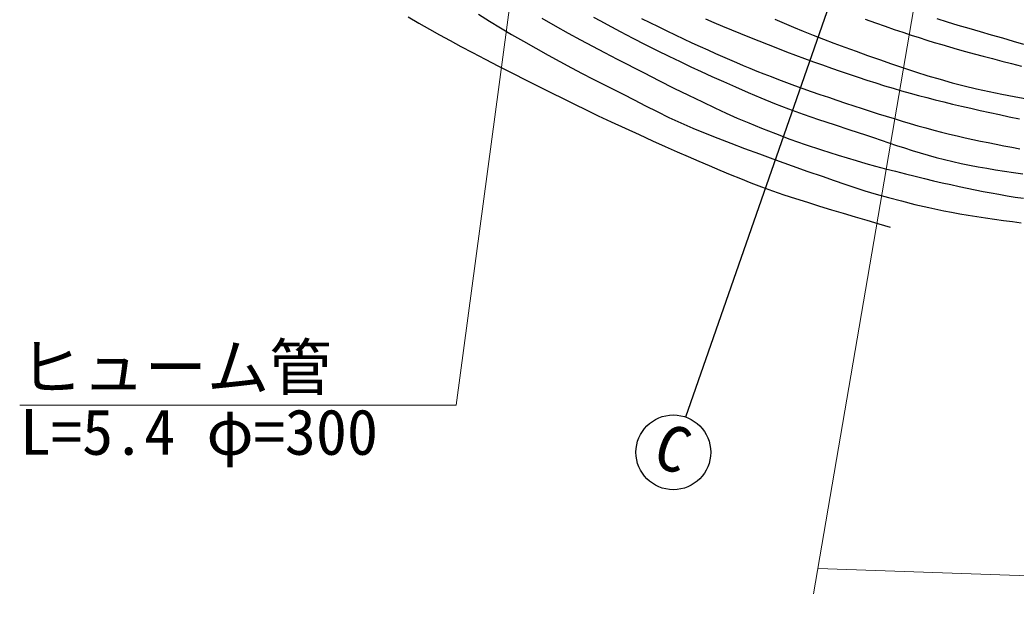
# Model space of a CAD drawing. Units: millimetres, scale not verified. Extents: x 40000 to 680000, y 20000 to 380000.
# Drawn here: x 391428 to 431385, y 247809 to 271461 of the extents above; entities that cross this region are included whole.
import ezdxf
from ezdxf.enums import TextEntityAlignment as Align

# ---------------------------------------------------------------- set-up
doc = ezdxf.new("R2010")
doc.units = ezdxf.units.MM
doc.header["$LTSCALE"] = 1000
for name, color, linetype, lineweight in [('M-BGD', 7, 'Continuous', 25), ('M-STR-HTXT', 7, 'Continuous', 13), ('M-STR-STRC', 7, 'Continuous', 25)]:
    doc.layers.add(name, color=color, linetype=linetype, lineweight=lineweight)
doc.styles.add('ＭＳ ゴシック', font='')
doc.styles.get('ＭＳ ゴシック').set_extended_font_data('MS Gothic')

msp = doc.modelspace()

# ---------------------------------------------------------------- linework, layer by layer
at = {"layer": 'M-BGD'}
for points in [[(406998, 271585), (407429, 271329), (407851, 271086), (408264, 270856), (408682, 270630), (409116, 270399), (409581, 270154), (410089, 269888), (410631, 269609), (411188, 269325), (411739, 269046), (412263, 268781), (412751, 268536), (413215, 268304), (413671, 268078), (414135, 267851), (414624, 267617), (415149, 267369), (415701, 267113), (416260, 266857), (416805, 266609), (417316, 266379), (417787, 266170), (418230, 265974), (418656, 265789), (419076, 265610), (419500, 265433), (419923, 265258), (420337, 265089), (420751, 264923), (421173, 264761), (421611, 264601), (422068, 264444), (422541, 264290), (423021, 264138), (423504, 263989), (423981, 263842), (424455, 263698), (424929, 263556), (425402, 263417), (425874, 263280), (426341, 263146)], [(409828, 271686), (410264, 271414), (410698, 271149), (411150, 270880), (411629, 270602), (412119, 270325), (412610, 270051), (413091, 269788), (413552, 269539), (413983, 269310), (414392, 269099), (414792, 268895), (415621, 268478), (416065, 268251), (416520, 268017), (416984, 267780), (417457, 267548), (417940, 267324), (418425, 267113), (418915, 266912), (419416, 266714), (419937, 266513), (420487, 266305), (421090, 266080), (421739, 265843), (422400, 265606), (423034, 265382), (423606, 265182), (424092, 265013), (424516, 264866), (424914, 264733), (425321, 264605), (425774, 264472), (426270, 264333), (426783, 264193), (427319, 264056), (427884, 263924), (428483, 263799), (428798, 263740), (429126, 263682), (429465, 263625), (429812, 263570), (430165, 263517), (430522, 263464), (430880, 263413), (431238, 263363), (431593, 263314)], [(412362, 271531), (412896, 271224), (413415, 270933), (413911, 270661), (414395, 270402), (414880, 270148), (415378, 269891), (416462, 269334), (417056, 269031), (417658, 268727), (418248, 268434), (418801, 268167), (419297, 267932), (419753, 267720), (420197, 267520), (420660, 267323), (421171, 267117), (421729, 266900), (422315, 266680), (422930, 266458), (423574, 266239), (424249, 266025), (424604, 265918), (424975, 265811), (425359, 265702), (425752, 265595), (426150, 265488), (426548, 265384), (426944, 265283), (427333, 265185), (427711, 265093), (428075, 265006), (428425, 264925), (428764, 264848), (429096, 264775), (429422, 264706), (429743, 264640), (430062, 264578), (430380, 264518), (430700, 264460), (431023, 264405), (431350, 264351), (431683, 264300)], [(414433, 271577), (414713, 271422), (414985, 271273), (415510, 270991), (416018, 270726), (416510, 270475), (416990, 270236), (417459, 270004), (417908, 269785), (418333, 269582), (418753, 269386), (419183, 269190), (419643, 268985), (420130, 268771), (420633, 268552), (421153, 268331), (421692, 268110), (422253, 267893), (422840, 267680), (423454, 267467), (424083, 267257), (424719, 267049), (425351, 266843), (425663, 266740), (425974, 266635), (426284, 266530), (426594, 266425), (426906, 266321), (427220, 266219), (427537, 266121), (427858, 266026), (428183, 265936), (428515, 265852), (428850, 265774), (429185, 265701), (429521, 265632), (429861, 265567), (430206, 265505), (430557, 265447), (430915, 265390), (431282, 265335), (431660, 265281)], [(416356, 271524), (416690, 271359), (417029, 271193), (417371, 271028), (417712, 270864), (418050, 270703), (418383, 270547), (418708, 270397), (419021, 270254), (419322, 270119), (419611, 269991), (419891, 269868), (420166, 269750), (420438, 269635), (420710, 269522), (420985, 269410), (421267, 269298), (421557, 269185), (421860, 269069), (422174, 268951), (422499, 268831), (422831, 268711), (423170, 268591), (423511, 268472), (423855, 268354), (424199, 268237), (424540, 268123), (424877, 268012), (425208, 267905), (425533, 267800), (425857, 267697), (426178, 267596), (426498, 267497), (426817, 267401), (427134, 267307), (427451, 267215), (427767, 267127), (428083, 267041), (428400, 266958), (428715, 266879), (429027, 266805), (429338, 266733), (429648, 266665), (429959, 266598), (430270, 266534), (430582, 266471), (430898, 266408), (431217, 266346), (431540, 266283)], [(418934, 271505), (419266, 271360), (419611, 271213), (419966, 271064), (420328, 270915), (420696, 270766), (421068, 270617), (421440, 270471), (421812, 270327), (422180, 270186), (422542, 270049), (422900, 269916), (423259, 269784), (423617, 269654), (423975, 269526), (424333, 269400), (424690, 269278), (425045, 269158), (425400, 269042), (425753, 268929), (426105, 268820), (426453, 268716), (426794, 268616), (427131, 268521), (427467, 268429), (427803, 268340), (428141, 268253), (428485, 268167), (428835, 268083), (429194, 267998), (429564, 267913), (429943, 267827), (430328, 267742), (430718, 267658), (431114, 267574), (431517, 267492)], [(421707, 271488), (422080, 271329), (422461, 271169), (422850, 271010), (423248, 270851), (423658, 270691), (424079, 270532), (424516, 270370), (424966, 270204), (425429, 270036), (425901, 269867), (426382, 269699), (426868, 269534), (427357, 269374), (427847, 269221), (428335, 269076), (428821, 268941), (429308, 268817), (429804, 268699), (430306, 268588), (430810, 268483), (431314, 268384), (431815, 268290)], [(425336, 271486), (425741, 271343), (426131, 271207), (426501, 271080), (426849, 270963), (427178, 270854), (427494, 270751), (427802, 270653), (428104, 270560), (428406, 270469), (428713, 270379), (429028, 270289), (429357, 270197), (429703, 270103), (430065, 270006), (430436, 269907), (430815, 269808), (431203, 269708), (431596, 269610)], [(428207, 271517), (428623, 271387), (429054, 271255), (429496, 271123), (429944, 270992), (430392, 270862), (430834, 270735), (431262, 270610), (431679, 270486)]]:
    msp.add_lwpolyline(points, dxfattribs=at)
at = {"layer": 'M-STR-HTXT'}
for p, q in [((427765, 274789), (423256, 248424)), ((423444, 249442), (469221, 247809))]:
    msp.add_line(p, q, dxfattribs=at)
msp.add_lwpolyline([(412695, 284150), (408928, 256002), (391428, 256002)], dxfattribs=at)
at = {"layer": 'M-STR-STRC'}
msp.add_line((425784, 277501), (418131, 255519), dxfattribs=at)
msp.add_circle((417638, 254102), 1500, dxfattribs=at)

# ---------------------------------------------------------------- texts
at = {"layer": 'M-STR-HTXT', "style": 'ＭＳ ゴシック'}
for s, p in [('ヒューム管', (391428, 256052)), ('L=5.4 φ=300\u3000', (391428, 253452))]:
    msp.add_text(s, height=1833, dxfattribs=at).set_placement(p, align=Align.BOTTOM_LEFT)
at = {"layer": 'M-STR-STRC', "style": 'ＭＳ ゴシック'}
msp.add_text('C', height=1833, rotation=340.746, dxfattribs=at).set_placement((417133, 252881), align=Align.BOTTOM_CENTER)

doc.saveas('drawing.dxf')
